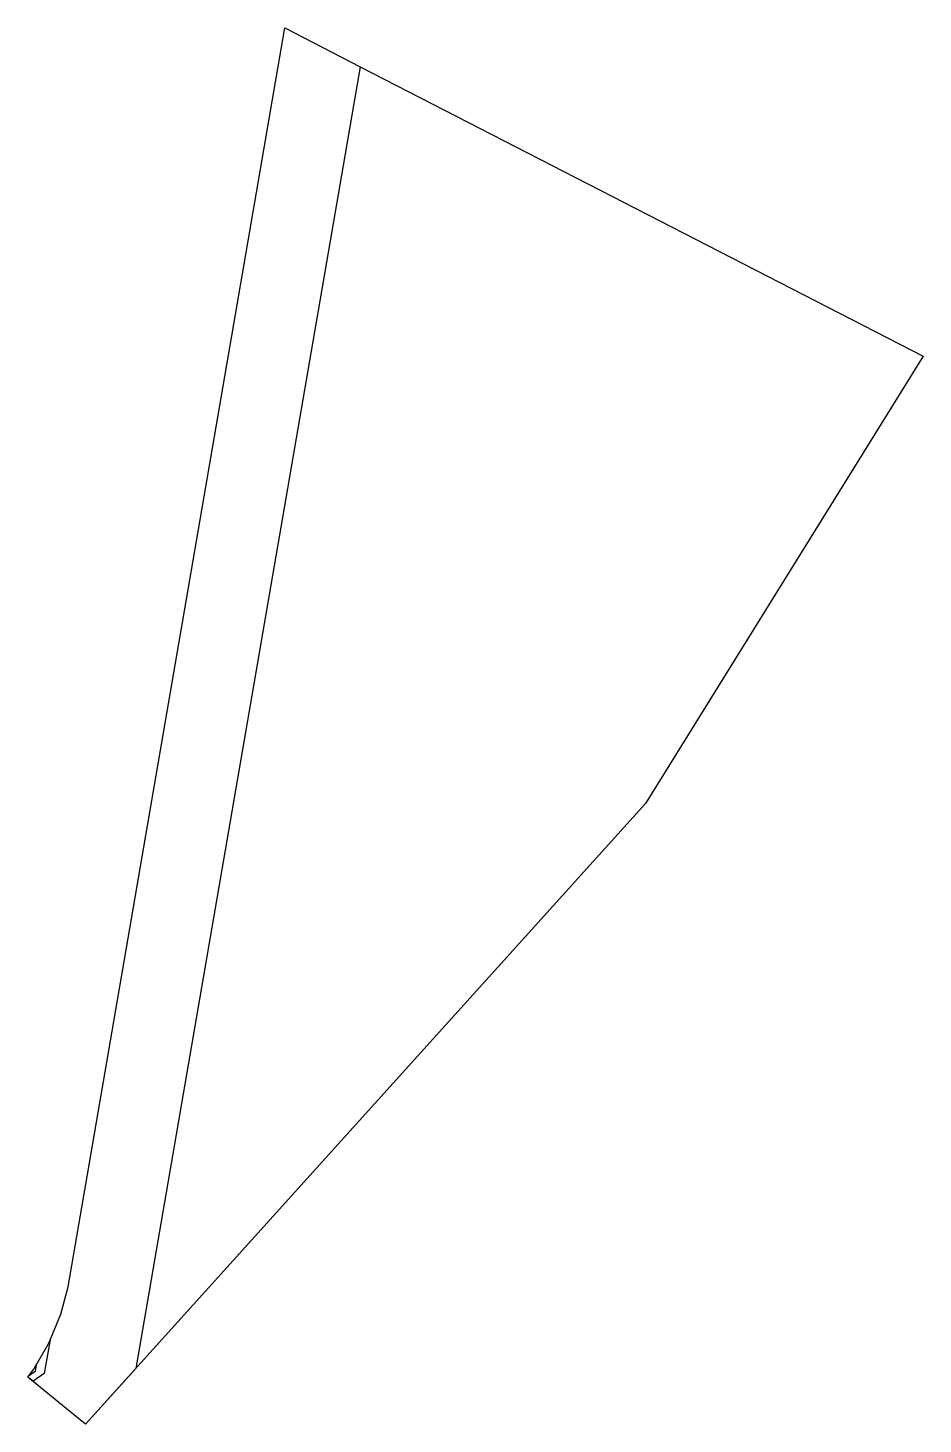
# Model space of a CAD drawing. Header units: metres. Extents: x 2191700 to 2191786, y 500772 to 500905.
import ezdxf

# ---------------------------------------------------------------- set-up
doc = ezdxf.new("R2010")
doc.units = ezdxf.units.M

msp = doc.modelspace()

# ---------------------------------------------------------------- linework, layer by layer
for points in [[(2191724.9, 500905.1), (2191732.09, 500901.4), (2191710.73, 500777.63), (2191705.95, 500772.33), (2191704.12, 500773.82), (2191700.47, 500776.8), (2191701.02, 500777.56), (2191702.45, 500780.02), (2191703.59, 500782.77), (2191704.31, 500785.37), (2191724.9, 500905.1)], [(2191724.9, 500905.1), (2191732.09, 500901.4), (2191785.63, 500873.87), (2191759.22, 500831.34), (2191705.95, 500772.33), (2191704.12, 500773.82), (2191700.47, 500776.8), (2191701.02, 500777.56), (2191702.45, 500780.02), (2191703.59, 500782.77), (2191704.31, 500785.37), (2191724.9, 500905.1)], [(2191700.96, 500776.4), (2191700.47, 500776.8), (2191701.02, 500777.56), (2191702.45, 500780.02), (2191702.58, 500780.34), (2191702.03, 500777.14), (2191700.96, 500776.4)], [(2191700.54, 500776.89), (2191701.02, 500777.56), (2191701.26, 500777.98), (2191701.15, 500777.32), (2191700.54, 500776.89)], [(2191700.54, 500776.89), (2191701.02, 500777.56), (2191701.26, 500777.98), (2191701.15, 500777.32), (2191700.54, 500776.89)]]:
    msp.add_lwpolyline(points, close=True)

doc.saveas('drawing.dxf')
